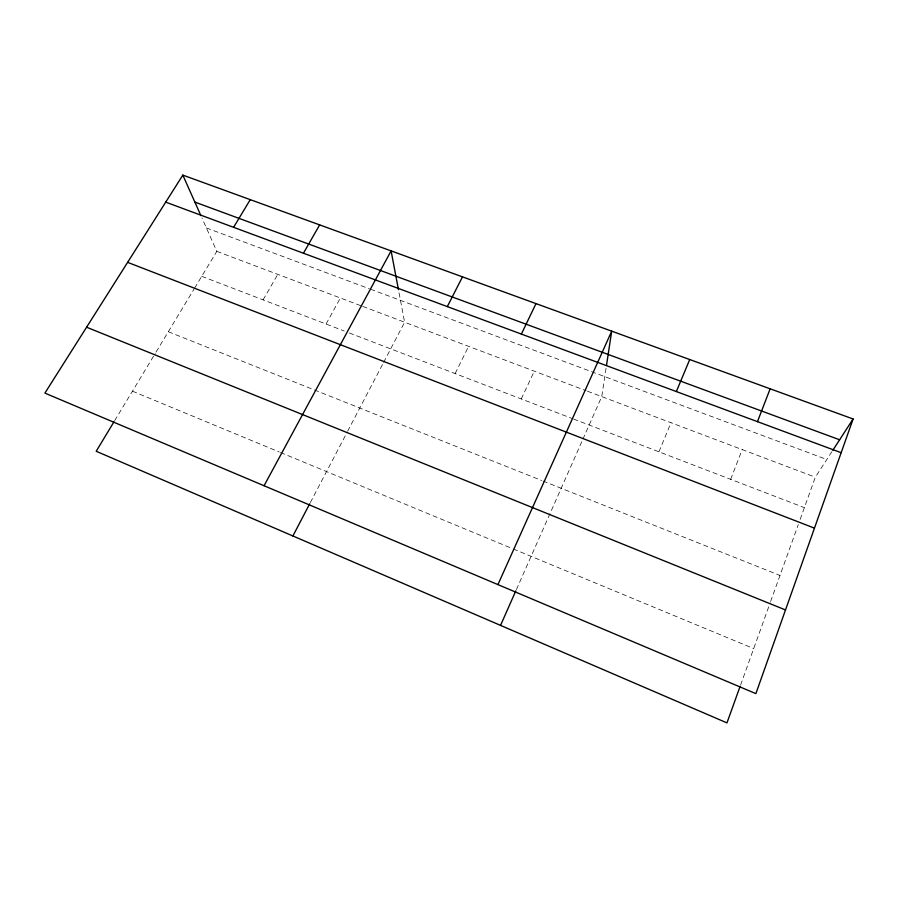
<?xml version="1.0" encoding="UTF-8"?>
<svg xmlns="http://www.w3.org/2000/svg" width="898" height="898" viewBox="0 0 898 898"><rect width="100%" height="100%" fill="white"/><g stroke="black" fill="none" stroke-linecap="round" stroke-linejoin="round"><path stroke-width="0.67" stroke-dasharray="4.49 3.37" d="M606.049 368.315L601.739 396.602L583.015 438.942M740.569 685.084L770.136 602.884M770.596 601.57L798.288 524.6M800.163 519.381L815.339 477.197L832.087 451.38M730.658 479.341L742.186 449.595M658.941 451.817L671.008 422.745M516.384 589.593L582.454 440.211M521.255 398.959L534.299 371.155M455.118 373.568L468.621 346.359M310.36 502.543L346.987 432.477M347.627 431.253L382.963 363.634M383.614 362.41L404.616 322.214L398.701 290.974M326.053 324.032L340.376 297.968M263.092 299.865L277.796 274.361M114.675 420.634L155.399 353.139M156.117 351.949L193.923 289.279M194.63 288.101L216.811 251.339L201.994 218.091M206.383 227.935L369.213 288.718M370.515 289.201L826.811 459.507M216.811 251.339L361.355 305.892M362.669 306.386L586.181 390.731M587.472 391.214L815.339 477.197M201.747 276.315L344.159 330.98M349.322 332.967L572.194 418.513M573.496 419.018L804.384 507.639M168.308 331.744L541.674 480.509M542.976 481.025L779.992 575.461M132.455 391.18L279.244 451.997M280.524 452.525L511.972 548.42M513.252 548.947L753.703 648.581"/><path stroke-width="1.35" d="M606.476 365.542L611.706 331.149L497.93 584.598M853.1 418.984L755.88 693.638L44.9 393.099L182.833 175.11L853.1 418.984L832.839 450.224M740.098 686.386L726.965 722.89L96.198 451.267L113.967 421.813M757.463 421.656L770.147 388.8M676.351 391.562L689.72 359.537M500.545 625.39L515.822 590.873M521.379 334.067L535.994 303.603M447.316 306.6L462.492 276.865M292.894 535.971L309.72 503.778M264.068 485.739L391.101 250.879L398.443 289.639M303.445 253.225L319.654 224.893M233.592 227.317L250.261 199.637M194.855 202.084L839.608 439.773M165.726 202.14L841.168 452.704M127.628 262.351L814.464 528.136M86.59 327.209L785.503 609.944M182.833 175.11L200.894 215.632"/></g></svg>
